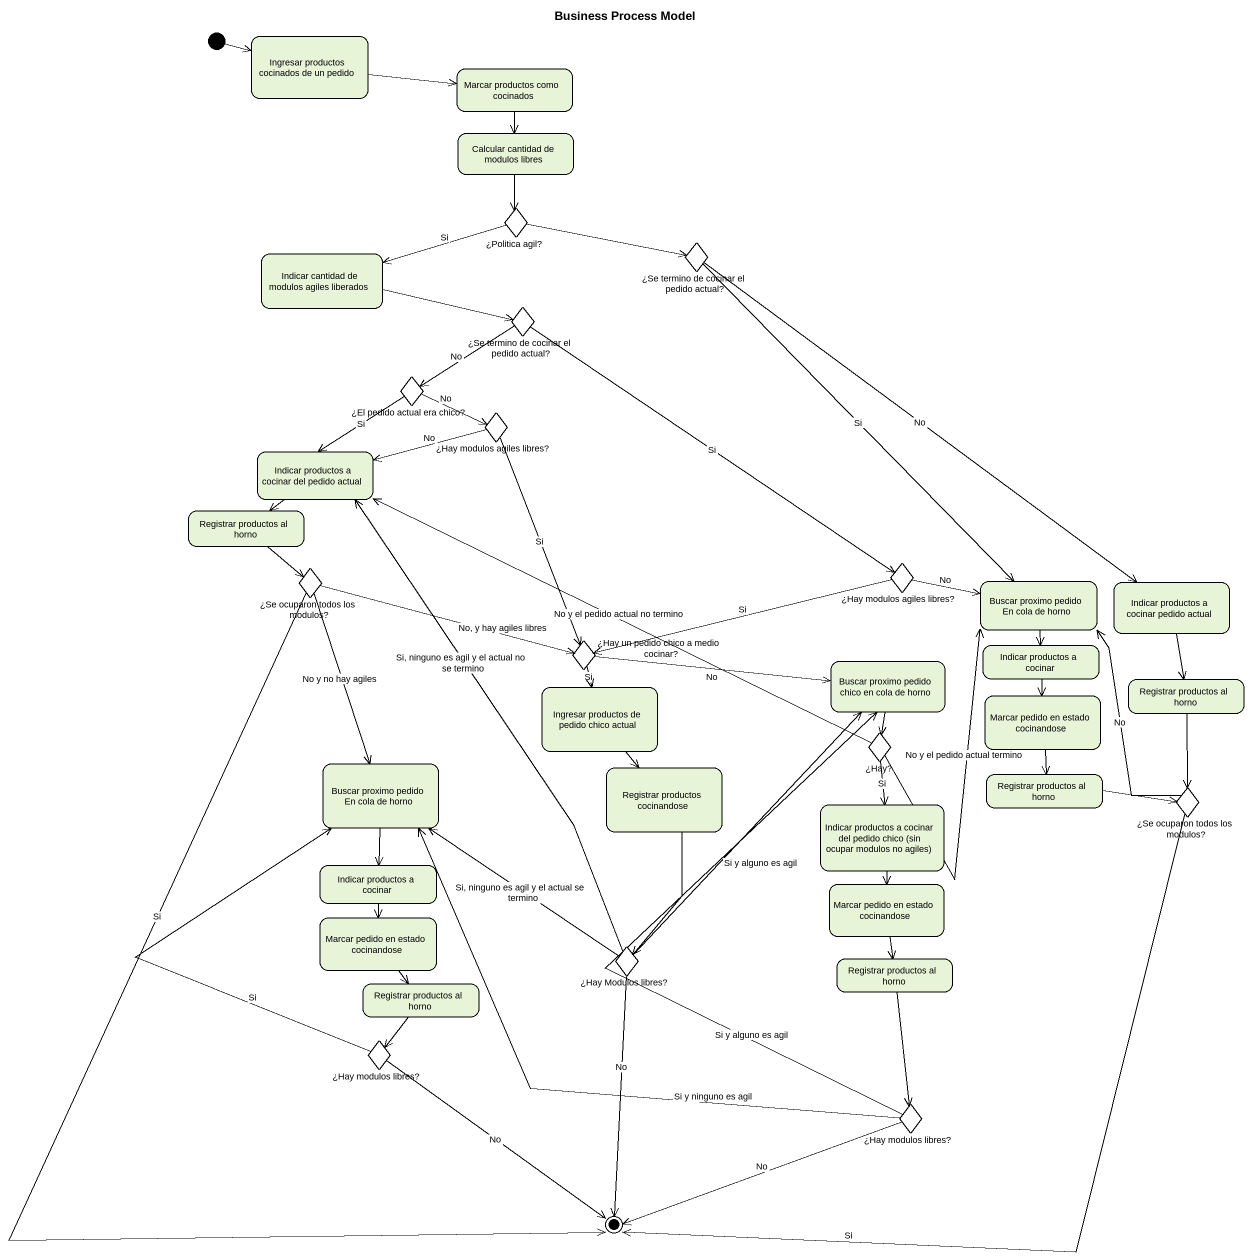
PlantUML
@startuml
title Business Process Model
hide empty description
state "Ingresar productos cocinados de un pedido" as Ingresar_productos
state "Marcar productos como cocinados" as Marcar_productos_como
state "Calcular cantidad de modulos libres" as Calcular_cantidad_de
state "¿Politica agil?" as Politica_agil <<choice>>
state "Indicar cantidad de modulos agiles liberados" as Indicar_cantidad_de_modulos
state "¿Se termino de cocinar el pedido actual?" as Se_termino_de_cocinar_el <<choice>>
state "¿Se termino de cocinar el pedido actual?" as Se_termino_de_cocinar_el_2 <<choice>>
state "¿El pedido actual era chico?" as El_pedido_actual_era_chico <<choice>>
state "¿Hay modulos agiles libres?" as Hay_modulos_agiles_libres <<choice>>
state "Indicar productos a cocinar del pedido actual" as Indicar_productos_a_cocinar
state "Registrar productos al horno" as Registrar_productos_al_horno
state "¿Se ocuparon todos los modulos?" as Se_ocuparon_todos_los <<choice>>
state "¿Hay modulos agiles libres?" as Hay_modulos_agiles_libres_2 <<choice>>
state "Buscar proximo pedido En cola de horno" as Buscar_proximo_pedido_En
state "Indicar productos a cocinar pedido actual" as Indicar_productos_a_cocinar_2
state "¿Hay un pedido chico a medio cocinar?" as Hay_un_pedido_chico_a_medio <<choice>>
state "Indicar productos a cocinar" as Indicar_productos_a_cocinar_3
state "Ingresar productos de pedido chico actual" as Ingresar_productos_de
state "Buscar proximo pedido chico en cola de horno" as Buscar_proximo_pedido_chico
state "Marcar pedido en estado cocinandose" as Marcar_pedido_en_estado
state "Registrar productos al horno" as Registrar_productos_al_horno_2
state "¿Hay?" as Hay <<choice>>
state "Buscar proximo pedido En cola de horno" as Buscar_proximo_pedido_En_2
state "Registrar productos cocinandose" as Registrar_productos
state "Registrar productos al horno" as Registrar_productos_al_horno_3
state "Indicar productos a cocinar del pedido chico (sin ocupar modulos no agiles)" as Indicar_productos_a_cocinar_4
state "¿Se ocuparon todos los modulos?" as Se_ocuparon_todos_los_2 <<choice>>
state "Indicar productos a cocinar" as Indicar_productos_a_cocinar_5
state "Marcar pedido en estado cocinandose" as Marcar_pedido_en_estado_2
state "Marcar pedido en estado cocinandose" as Marcar_pedido_en_estado_3
state "¿Hay Modulos libres?" as Hay_Modulos_libres <<choice>>
state "Registrar productos al horno" as Registrar_productos_al_horno_4
state "Registrar productos al horno" as Registrar_productos_al_horno_5
state "¿Hay modulos libres?" as Hay_modulos_libres <<choice>>
state "¿Hay modulos libres?" as Hay_modulos_libres_2 <<choice>>
[*] -right-> Ingresar_productos
Ingresar_productos -right-> Marcar_productos_como
Marcar_productos_como --> Calcular_cantidad_de
Calcular_cantidad_de --> Politica_agil
Politica_agil -left-> Indicar_cantidad_de_modulos : Si
Politica_agil -right-> Se_termino_de_cocinar_el
Indicar_cantidad_de_modulos -right-> Se_termino_de_cocinar_el_2
Se_termino_de_cocinar_el --> Buscar_proximo_pedido_En : Si
Se_termino_de_cocinar_el --> Indicar_productos_a_cocinar_2 : No
Se_termino_de_cocinar_el_2 --> El_pedido_actual_era_chico : No
Se_termino_de_cocinar_el_2 --> Hay_modulos_agiles_libres_2 : Si
El_pedido_actual_era_chico -right-> Hay_modulos_agiles_libres : No
El_pedido_actual_era_chico --> Indicar_productos_a_cocinar : Si
Hay_modulos_agiles_libres -left-> Indicar_productos_a_cocinar : No
Hay_modulos_agiles_libres --> Hay_un_pedido_chico_a_medio : Si
Indicar_productos_a_cocinar --> Registrar_productos_al_horno
Registrar_productos_al_horno --> Se_ocuparon_todos_los
Se_ocuparon_todos_los -right-> Hay_un_pedido_chico_a_medio : No, y hay agiles libres
Se_ocuparon_todos_los --> Buscar_proximo_pedido_En_2 : No y no hay agiles
Hay_modulos_agiles_libres_2 -right-> Buscar_proximo_pedido_En : No
Hay_modulos_agiles_libres_2 -left-> Hay_un_pedido_chico_a_medio : Si
Buscar_proximo_pedido_En --> Indicar_productos_a_cocinar_3
Indicar_productos_a_cocinar_2 --> Registrar_productos_al_horno_2
Hay_un_pedido_chico_a_medio --> Ingresar_productos_de : Si
Hay_un_pedido_chico_a_medio -right-> Buscar_proximo_pedido_chico : No
Indicar_productos_a_cocinar_3 --> Marcar_pedido_en_estado
Ingresar_productos_de --> Registrar_productos
Buscar_proximo_pedido_chico --> Hay
Marcar_pedido_en_estado --> Registrar_productos_al_horno_3
Registrar_productos_al_horno_2 --> Se_ocuparon_todos_los_2
Hay -left-> Indicar_productos_a_cocinar : No y el pedido actual no termino
Hay -up-> Buscar_proximo_pedido_En : No y el pedido actual termino
Hay --> Indicar_productos_a_cocinar_4 : Si
Buscar_proximo_pedido_En_2 --> Indicar_productos_a_cocinar_5
Registrar_productos --> Hay_Modulos_libres
Registrar_productos_al_horno_3 -right-> Se_ocuparon_todos_los_2
Indicar_productos_a_cocinar_4 --> Marcar_pedido_en_estado_2
Se_ocuparon_todos_los_2 -up-> Buscar_proximo_pedido_En : No
Indicar_productos_a_cocinar_5 --> Marcar_pedido_en_estado_3
Marcar_pedido_en_estado_2 --> Registrar_productos_al_horno_4
Marcar_pedido_en_estado_3 --> Registrar_productos_al_horno_5
Hay_Modulos_libres -up-> Indicar_productos_a_cocinar : Si, ninguno es agil y el actual no se termino
Hay_Modulos_libres -up-> Buscar_proximo_pedido_chico : Si y alguno es agil
Hay_Modulos_libres -up-> Buscar_proximo_pedido_En_2 : Si, ninguno es agil y el actual se termino
Registrar_productos_al_horno_4 --> Hay_modulos_libres_2
Registrar_productos_al_horno_5 --> Hay_modulos_libres
Hay_modulos_libres -up-> Buscar_proximo_pedido_En_2 : Si
Hay_modulos_libres_2 -up-> Buscar_proximo_pedido_chico : Si y alguno es agil
Hay_modulos_libres_2 -up-> Buscar_proximo_pedido_En_2 : Si y ninguno es agil
Se_ocuparon_todos_los --> [*] : Si
Se_ocuparon_todos_los_2 --> [*] : Si
Hay_Modulos_libres --> [*] : No
Hay_modulos_libres --> [*] : No
Hay_modulos_libres_2 -left-> [*] : No
@enduml
